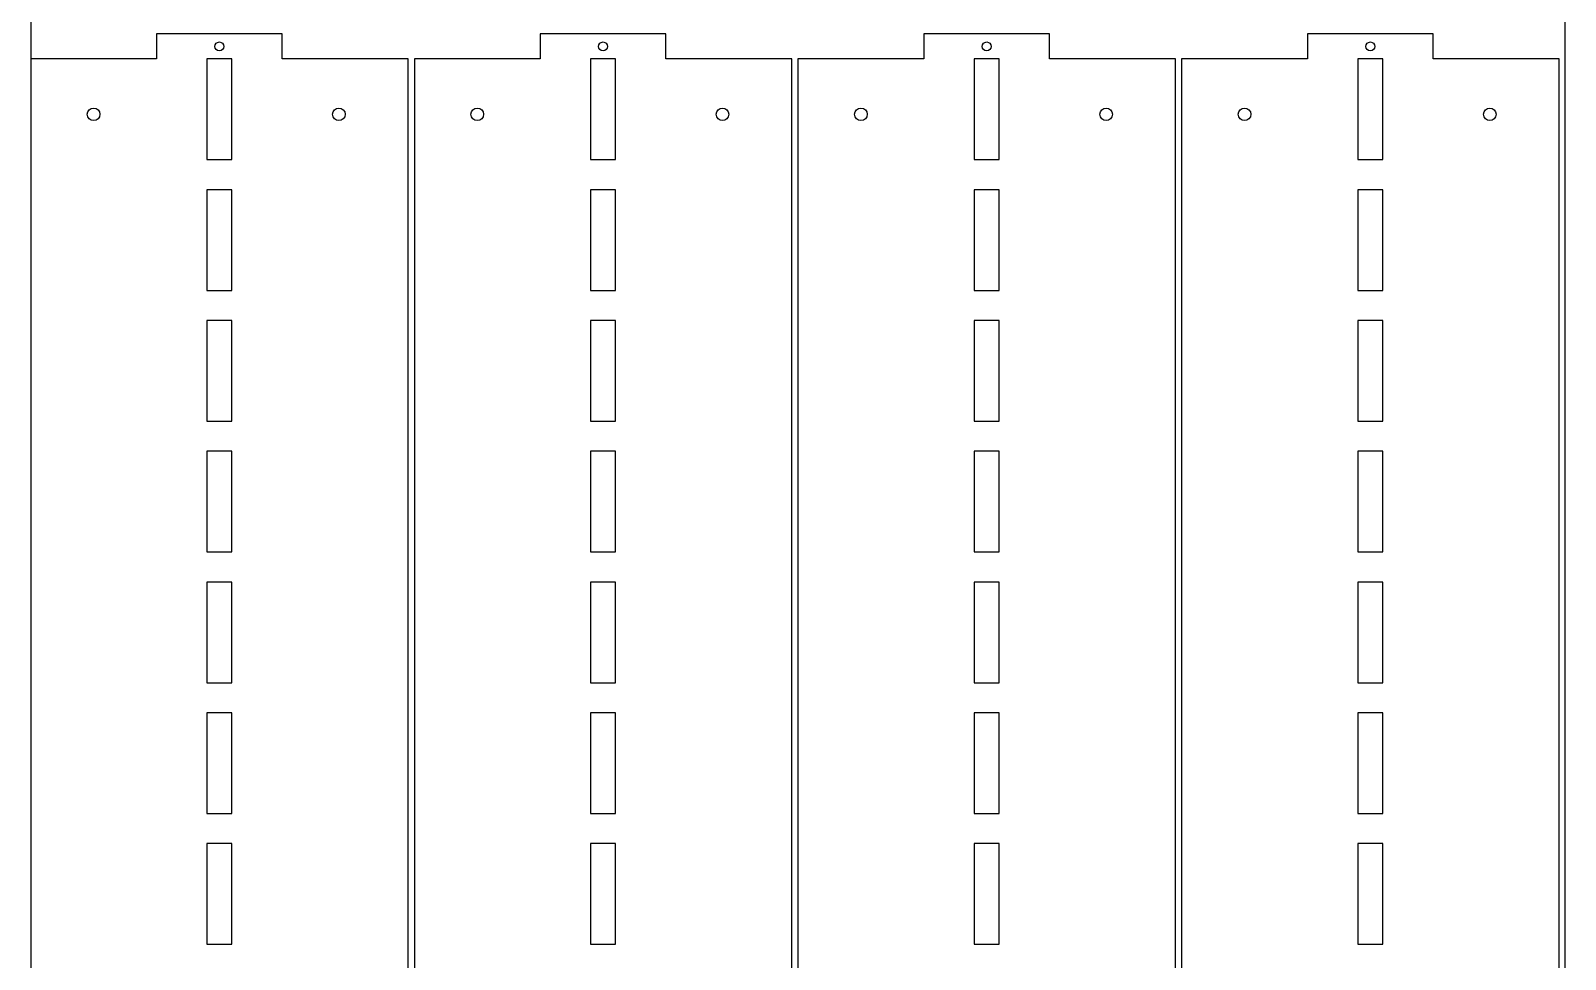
# Model space of a CAD drawing. Header units: millimetres. Extents: x 0 to 1220, y 0 to 2440.
# Drawn here: x 0 to 1220, y 764 to 1502 of the extents above; entities that cross this region are included whole.
import ezdxf

# ---------------------------------------------------------------- set-up
doc = ezdxf.new("R2010")
doc.units = ezdxf.units.MM
for name, color, linetype in [('Body', 7, 'CONTINUOUS'), ('Body001', 7, 'CONTINUOUS'), ('Body002', 7, 'CONTINUOUS'), ('Body003', 7, 'CONTINUOUS'), ('Rectangle', 7, 'CONTINUOUS')]:
    doc.layers.add(name, color=color, linetype=linetype)

msp = doc.modelspace()

# ---------------------------------------------------------------- linework, layer by layer
at = {"layer": 'Body'}
for p, q in [((100, 1500), (100, 1480)), ((200, 1500), (100, 1500)), ((100, 1500, 20), (100, 1480, 20)), ((200, 1500, 20), (100, 1500, 20)), ((100, 1500), (100, 1500, 20)), ((100, 1500), (100, 1480)), ((100, 1500, 20), (100, 1480, 20)), ((100, 1500), (100, 1500, 20)), ((200, 1500), (100, 1500)), ((200, 1500, 20), (100, 1500, 20)), ((153.5, 1490, 20), (153.5, 1490)), ((153.5, 1490, 20), (153.5, 1490)), ((200, 1480), (200, 1500)), ((200, 1480, 20), (200, 1500, 20)), ((200, 1500), (200, 1500, 20)), ((200, 1500), (200, 1500, 20)), ((200, 1480), (200, 1500)), ((200, 1480, 20), (200, 1500, 20)), ((0, 1480), (0, 1480, 20)), ((0, 1480), (0, 20)), ((0, 1480, 20), (0, 20, 20)), ((0, 1480), (0, 20)), ((100, 1480), (0, 1480)), ((0, 1480, 20), (0, 20, 20)), ((100, 1480, 20), (0, 1480, 20)), ((0, 1480), (0, 1480, 20)), ((100, 1480), (0, 1480)), ((100, 1480, 20), (0, 1480, 20)), ((100, 1480), (100, 1480, 20)), ((100, 1480), (100, 1480, 20)), ((140, 1480, 20), (140, 1400, 20)), ((160, 1480, 20), (140, 1480, 20)), ((140, 1480, 20), (140, 1480, 10)), ((140, 1480, 20), (140, 1400, 20)), ((140, 1480, 10), (140, 1400, 10)), ((140, 1480, 20), (140, 1480, 10)), ((160, 1480, 20), (140, 1480, 20)), ((160, 1480, 10), (140, 1480, 10)), ((140, 1480, 10), (140, 1400, 10)), ((160, 1480, 10), (140, 1480, 10)), ((160, 1400, 20), (160, 1480, 20)), ((160, 1480, 20), (160, 1480, 10)), ((160, 1480, 20), (160, 1480, 10)), ((160, 1400, 20), (160, 1480, 20)), ((160, 1400, 10), (160, 1480, 10)), ((160, 1400, 10), (160, 1480, 10)), ((300, 1480), (200, 1480)), ((300, 1480, 20), (200, 1480, 20)), ((200, 1480), (200, 1480, 20)), ((200, 1480), (200, 1480, 20)), ((300, 1480), (200, 1480)), ((300, 1480, 20), (200, 1480, 20)), ((300, 20), (300, 1480)), ((300, 20, 20), (300, 1480, 20)), ((300, 1480), (300, 1480, 20)), ((300, 20), (300, 1480)), ((300, 20, 20), (300, 1480, 20)), ((300, 1480), (300, 1480, 20)), ((55, 1436, 20), (55, 1436)), ((55, 1436, 20), (55, 1436)), ((250, 1436, 20), (250, 1436)), ((250, 1436, 20), (250, 1436)), ((140, 1400, 20), (160, 1400, 20)), ((140, 1400, 20), (140, 1400, 10)), ((140, 1400, 20), (140, 1400, 10)), ((140, 1400, 20), (160, 1400, 20)), ((140, 1400, 10), (160, 1400, 10)), ((140, 1400, 10), (160, 1400, 10)), ((160, 1400, 20), (160, 1400, 10)), ((160, 1400, 20), (160, 1400, 10)), ((160, 1376, 20), (140, 1376, 20)), ((140, 1376, 20), (140, 1296, 20)), ((140, 1376, 20), (140, 1376, 10)), ((160, 1376, 20), (140, 1376, 20)), ((160, 1376, 10), (140, 1376, 10)), ((140, 1376, 20), (140, 1376, 10)), ((140, 1376, 20), (140, 1296, 20)), ((140, 1376, 10), (140, 1296, 10)), ((160, 1376, 10), (140, 1376, 10)), ((140, 1376, 10), (140, 1296, 10)), ((160, 1296, 20), (160, 1376, 20)), ((160, 1376, 20), (160, 1376, 10)), ((160, 1376, 20), (160, 1376, 10)), ((160, 1296, 20), (160, 1376, 20)), ((160, 1296, 10), (160, 1376, 10)), ((160, 1296, 10), (160, 1376, 10)), ((140, 1296, 20), (160, 1296, 20)), ((140, 1296, 20), (140, 1296, 10)), ((140, 1296, 20), (140, 1296, 10)), ((140, 1296, 20), (160, 1296, 20)), ((140, 1296, 10), (160, 1296, 10)), ((140, 1296, 10), (160, 1296, 10)), ((160, 1296, 20), (160, 1296, 10)), ((160, 1296, 20), (160, 1296, 10)), ((160, 1272, 20), (140, 1272, 20)), ((140, 1272, 20), (140, 1192, 20)), ((140, 1272, 20), (140, 1272, 10)), ((160, 1272, 20), (140, 1272, 20)), ((160, 1272, 10), (140, 1272, 10)), ((140, 1272, 20), (140, 1272, 10)), ((140, 1272, 20), (140, 1192, 20)), ((140, 1272, 10), (140, 1192, 10)), ((160, 1272, 10), (140, 1272, 10)), ((140, 1272, 10), (140, 1192, 10)), ((160, 1192, 20), (160, 1272, 20)), ((160, 1272, 20), (160, 1272, 10)), ((160, 1272, 20), (160, 1272, 10)), ((160, 1192, 20), (160, 1272, 20)), ((160, 1192, 10), (160, 1272, 10)), ((160, 1192, 10), (160, 1272, 10)), ((140, 1192, 20), (160, 1192, 20)), ((140, 1192, 20), (140, 1192, 10)), ((140, 1192, 20), (140, 1192, 10)), ((140, 1192, 20), (160, 1192, 20)), ((140, 1192, 10), (160, 1192, 10)), ((140, 1192, 10), (160, 1192, 10)), ((160, 1192, 20), (160, 1192, 10)), ((160, 1192, 20), (160, 1192, 10)), ((160, 1168, 20), (140, 1168, 20)), ((140, 1168, 20), (140, 1088, 20)), ((140, 1168, 20), (140, 1168, 10)), ((160, 1168, 20), (140, 1168, 20)), ((160, 1168, 10), (140, 1168, 10)), ((140, 1168, 20), (140, 1168, 10)), ((140, 1168, 20), (140, 1088, 20)), ((140, 1168, 10), (140, 1088, 10)), ((160, 1168, 10), (140, 1168, 10)), ((140, 1168, 10), (140, 1088, 10)), ((160, 1088, 20), (160, 1168, 20)), ((160, 1168, 20), (160, 1168, 10)), ((160, 1168, 20), (160, 1168, 10)), ((160, 1088, 20), (160, 1168, 20)), ((160, 1088, 10), (160, 1168, 10)), ((160, 1088, 10), (160, 1168, 10)), ((140, 1088, 20), (160, 1088, 20)), ((140, 1088, 20), (140, 1088, 10)), ((140, 1088, 20), (140, 1088, 10)), ((140, 1088, 20), (160, 1088, 20)), ((140, 1088, 10), (160, 1088, 10)), ((140, 1088, 10), (160, 1088, 10)), ((160, 1088, 20), (160, 1088, 10)), ((160, 1088, 20), (160, 1088, 10)), ((160, 1064, 20), (140, 1064, 20)), ((140, 1064, 20), (140, 984, 20)), ((140, 1064, 20), (140, 1064, 10)), ((160, 1064, 20), (140, 1064, 20)), ((160, 1064, 10), (140, 1064, 10)), ((140, 1064, 20), (140, 1064, 10)), ((140, 1064, 20), (140, 984, 20)), ((140, 1064, 10), (140, 984, 10)), ((160, 1064, 10), (140, 1064, 10)), ((140, 1064, 10), (140, 984, 10)), ((160, 984, 20), (160, 1064, 20)), ((160, 1064, 20), (160, 1064, 10)), ((160, 1064, 20), (160, 1064, 10)), ((160, 984, 20), (160, 1064, 20)), ((160, 984, 10), (160, 1064, 10)), ((160, 984, 10), (160, 1064, 10)), ((140, 984, 20), (160, 984, 20)), ((140, 984, 20), (140, 984, 10)), ((140, 984, 20), (140, 984, 10)), ((140, 984, 20), (160, 984, 20)), ((140, 984, 10), (160, 984, 10)), ((140, 984, 10), (160, 984, 10)), ((160, 984, 20), (160, 984, 10)), ((160, 984, 20), (160, 984, 10)), ((160, 960, 20), (140, 960, 20)), ((140, 960, 20), (140, 880, 20)), ((140, 960, 20), (140, 960, 10)), ((160, 960, 20), (140, 960, 20)), ((160, 960, 10), (140, 960, 10)), ((140, 960, 20), (140, 960, 10)), ((140, 960, 20), (140, 880, 20)), ((140, 960, 10), (140, 880, 10)), ((160, 960, 10), (140, 960, 10)), ((140, 960, 10), (140, 880, 10)), ((160, 880, 20), (160, 960, 20)), ((160, 960, 20), (160, 960, 10)), ((160, 960, 20), (160, 960, 10)), ((160, 880, 20), (160, 960, 20)), ((160, 880, 10), (160, 960, 10)), ((160, 880, 10), (160, 960, 10)), ((140, 880, 20), (160, 880, 20)), ((140, 880, 20), (140, 880, 10)), ((140, 880, 20), (140, 880, 10)), ((140, 880, 20), (160, 880, 20)), ((140, 880, 10), (160, 880, 10)), ((140, 880, 10), (160, 880, 10)), ((160, 880, 20), (160, 880, 10)), ((160, 880, 20), (160, 880, 10)), ((160, 856, 20), (140, 856, 20)), ((140, 856, 20), (140, 776, 20)), ((140, 856, 20), (140, 856, 10)), ((160, 856, 20), (140, 856, 20)), ((160, 856, 10), (140, 856, 10)), ((140, 856, 20), (140, 856, 10)), ((140, 856, 20), (140, 776, 20)), ((140, 856, 10), (140, 776, 10)), ((160, 856, 10), (140, 856, 10)), ((140, 856, 10), (140, 776, 10)), ((160, 776, 20), (160, 856, 20)), ((160, 856, 20), (160, 856, 10)), ((160, 856, 20), (160, 856, 10)), ((160, 776, 20), (160, 856, 20)), ((160, 776, 10), (160, 856, 10)), ((160, 776, 10), (160, 856, 10)), ((140, 776, 20), (160, 776, 20)), ((140, 776, 20), (140, 776, 10)), ((140, 776, 20), (140, 776, 10)), ((140, 776, 20), (160, 776, 20)), ((140, 776, 10), (160, 776, 10)), ((140, 776, 10), (160, 776, 10)), ((160, 776, 20), (160, 776, 10)), ((160, 776, 20), (160, 776, 10))]:
    msp.add_line(p, q, dxfattribs=at)
for centre, radius in [((150, 1490), 3.5), ((150, 1490, 20), 3.5), ((150, 1490, 20), 3.5), ((150, 1490), 3.5), ((50, 1436), 5), ((50, 1436, 20), 5), ((50, 1436, 20), 5), ((50, 1436), 5), ((245, 1436), 5), ((245, 1436, 20), 5), ((245, 1436, 20), 5), ((245, 1436), 5)]:
    msp.add_circle(centre, radius, dxfattribs=at)
at = {"layer": 'Body001'}
for p, q in [((405, 1500), (405, 1480)), ((505, 1500), (405, 1500)), ((405, 1500, 20), (405, 1480, 20)), ((505, 1500, 20), (405, 1500, 20)), ((405, 1500), (405, 1500, 20)), ((405, 1500), (405, 1480)), ((405, 1500, 20), (405, 1480, 20)), ((405, 1500), (405, 1500, 20)), ((505, 1500), (405, 1500)), ((505, 1500, 20), (405, 1500, 20)), ((458.5, 1490, 20), (458.5, 1490)), ((458.5, 1490, 20), (458.5, 1490)), ((505, 1480), (505, 1500)), ((505, 1480, 20), (505, 1500, 20)), ((505, 1500), (505, 1500, 20)), ((505, 1500), (505, 1500, 20)), ((505, 1480), (505, 1500)), ((505, 1480, 20), (505, 1500, 20)), ((305, 1480), (305, 1480, 20)), ((305, 1480), (305, 20)), ((305, 1480, 20), (305, 20, 20)), ((305, 1480), (305, 20)), ((405, 1480), (305, 1480)), ((305, 1480, 20), (305, 20, 20)), ((405, 1480, 20), (305, 1480, 20)), ((305, 1480), (305, 1480, 20)), ((405, 1480), (305, 1480)), ((405, 1480, 20), (305, 1480, 20)), ((405, 1480), (405, 1480, 20)), ((405, 1480), (405, 1480, 20)), ((445, 1480, 20), (445, 1400, 20)), ((465, 1480, 20), (445, 1480, 20)), ((445, 1480, 20), (445, 1480, 10)), ((445, 1480, 20), (445, 1400, 20)), ((445, 1480, 10), (445, 1400, 10)), ((445, 1480, 20), (445, 1480, 10)), ((465, 1480, 20), (445, 1480, 20)), ((465, 1480, 10), (445, 1480, 10)), ((445, 1480, 10), (445, 1400, 10)), ((465, 1480, 10), (445, 1480, 10)), ((465, 1400, 20), (465, 1480, 20)), ((465, 1480, 20), (465, 1480, 10)), ((465, 1480, 20), (465, 1480, 10)), ((465, 1400, 20), (465, 1480, 20)), ((465, 1400, 10), (465, 1480, 10)), ((465, 1400, 10), (465, 1480, 10)), ((605, 1480), (505, 1480)), ((605, 1480, 20), (505, 1480, 20)), ((505, 1480), (505, 1480, 20)), ((505, 1480), (505, 1480, 20)), ((605, 1480), (505, 1480)), ((605, 1480, 20), (505, 1480, 20)), ((605, 20), (605, 1480)), ((605, 20, 20), (605, 1480, 20)), ((605, 1480), (605, 1480, 20)), ((605, 20), (605, 1480)), ((605, 20, 20), (605, 1480, 20)), ((605, 1480), (605, 1480, 20)), ((360, 1436, 20), (360, 1436)), ((360, 1436, 20), (360, 1436)), ((555, 1436, 20), (555, 1436)), ((555, 1436, 20), (555, 1436)), ((445, 1400, 20), (465, 1400, 20)), ((445, 1400, 20), (445, 1400, 10)), ((445, 1400, 20), (445, 1400, 10)), ((445, 1400, 20), (465, 1400, 20)), ((445, 1400, 10), (465, 1400, 10)), ((445, 1400, 10), (465, 1400, 10)), ((465, 1400, 20), (465, 1400, 10)), ((465, 1400, 20), (465, 1400, 10)), ((465, 1376, 20), (445, 1376, 20)), ((445, 1376, 20), (445, 1296, 20)), ((445, 1376, 20), (445, 1376, 10)), ((465, 1376, 20), (445, 1376, 20)), ((465, 1376, 10), (445, 1376, 10)), ((445, 1376, 20), (445, 1376, 10)), ((445, 1376, 20), (445, 1296, 20)), ((445, 1376, 10), (445, 1296, 10)), ((465, 1376, 10), (445, 1376, 10)), ((445, 1376, 10), (445, 1296, 10)), ((465, 1296, 20), (465, 1376, 20)), ((465, 1376, 20), (465, 1376, 10)), ((465, 1376, 20), (465, 1376, 10)), ((465, 1296, 20), (465, 1376, 20)), ((465, 1296, 10), (465, 1376, 10)), ((465, 1296, 10), (465, 1376, 10)), ((445, 1296, 20), (465, 1296, 20)), ((445, 1296, 20), (445, 1296, 10)), ((445, 1296, 20), (445, 1296, 10)), ((445, 1296, 20), (465, 1296, 20)), ((445, 1296, 10), (465, 1296, 10)), ((445, 1296, 10), (465, 1296, 10)), ((465, 1296, 20), (465, 1296, 10)), ((465, 1296, 20), (465, 1296, 10)), ((465, 1272, 20), (445, 1272, 20)), ((445, 1272, 20), (445, 1192, 20)), ((445, 1272, 20), (445, 1272, 10)), ((465, 1272, 20), (445, 1272, 20)), ((465, 1272, 10), (445, 1272, 10)), ((445, 1272, 20), (445, 1272, 10)), ((445, 1272, 20), (445, 1192, 20)), ((445, 1272, 10), (445, 1192, 10)), ((465, 1272, 10), (445, 1272, 10)), ((445, 1272, 10), (445, 1192, 10)), ((465, 1192, 20), (465, 1272, 20)), ((465, 1272, 20), (465, 1272, 10)), ((465, 1272, 20), (465, 1272, 10)), ((465, 1192, 20), (465, 1272, 20)), ((465, 1192, 10), (465, 1272, 10)), ((465, 1192, 10), (465, 1272, 10)), ((445, 1192, 20), (465, 1192, 20)), ((445, 1192, 20), (445, 1192, 10)), ((445, 1192, 20), (445, 1192, 10)), ((445, 1192, 20), (465, 1192, 20)), ((445, 1192, 10), (465, 1192, 10)), ((445, 1192, 10), (465, 1192, 10)), ((465, 1192, 20), (465, 1192, 10)), ((465, 1192, 20), (465, 1192, 10)), ((465, 1168, 20), (445, 1168, 20)), ((445, 1168, 20), (445, 1088, 20)), ((445, 1168, 20), (445, 1168, 10)), ((465, 1168, 20), (445, 1168, 20)), ((465, 1168, 10), (445, 1168, 10)), ((445, 1168, 20), (445, 1168, 10)), ((445, 1168, 20), (445, 1088, 20)), ((445, 1168, 10), (445, 1088, 10)), ((465, 1168, 10), (445, 1168, 10)), ((445, 1168, 10), (445, 1088, 10)), ((465, 1088, 20), (465, 1168, 20)), ((465, 1168, 20), (465, 1168, 10)), ((465, 1168, 20), (465, 1168, 10)), ((465, 1088, 20), (465, 1168, 20)), ((465, 1088, 10), (465, 1168, 10)), ((465, 1088, 10), (465, 1168, 10)), ((445, 1088, 20), (465, 1088, 20)), ((445, 1088, 20), (445, 1088, 10)), ((445, 1088, 20), (445, 1088, 10)), ((445, 1088, 20), (465, 1088, 20)), ((445, 1088, 10), (465, 1088, 10)), ((445, 1088, 10), (465, 1088, 10)), ((465, 1088, 20), (465, 1088, 10)), ((465, 1088, 20), (465, 1088, 10)), ((465, 1064, 20), (445, 1064, 20)), ((445, 1064, 20), (445, 984, 20)), ((445, 1064, 20), (445, 1064, 10)), ((465, 1064, 20), (445, 1064, 20)), ((465, 1064, 10), (445, 1064, 10)), ((445, 1064, 20), (445, 1064, 10)), ((445, 1064, 20), (445, 984, 20)), ((445, 1064, 10), (445, 984, 10)), ((465, 1064, 10), (445, 1064, 10)), ((445, 1064, 10), (445, 984, 10)), ((465, 984, 20), (465, 1064, 20)), ((465, 1064, 20), (465, 1064, 10)), ((465, 1064, 20), (465, 1064, 10)), ((465, 984, 20), (465, 1064, 20)), ((465, 984, 10), (465, 1064, 10)), ((465, 984, 10), (465, 1064, 10)), ((445, 984, 20), (465, 984, 20)), ((445, 984, 20), (445, 984, 10)), ((445, 984, 20), (445, 984, 10)), ((445, 984, 20), (465, 984, 20)), ((445, 984, 10), (465, 984, 10)), ((445, 984, 10), (465, 984, 10)), ((465, 984, 20), (465, 984, 10)), ((465, 984, 20), (465, 984, 10)), ((465, 960, 20), (445, 960, 20)), ((445, 960, 20), (445, 880, 20)), ((445, 960, 20), (445, 960, 10)), ((465, 960, 20), (445, 960, 20)), ((465, 960, 10), (445, 960, 10)), ((445, 960, 20), (445, 960, 10)), ((445, 960, 20), (445, 880, 20)), ((445, 960, 10), (445, 880, 10)), ((465, 960, 10), (445, 960, 10)), ((445, 960, 10), (445, 880, 10)), ((465, 880, 20), (465, 960, 20)), ((465, 960, 20), (465, 960, 10)), ((465, 960, 20), (465, 960, 10)), ((465, 880, 20), (465, 960, 20)), ((465, 880, 10), (465, 960, 10)), ((465, 880, 10), (465, 960, 10)), ((445, 880, 20), (465, 880, 20)), ((445, 880, 20), (445, 880, 10)), ((445, 880, 20), (445, 880, 10)), ((445, 880, 20), (465, 880, 20)), ((445, 880, 10), (465, 880, 10)), ((445, 880, 10), (465, 880, 10)), ((465, 880, 20), (465, 880, 10)), ((465, 880, 20), (465, 880, 10)), ((465, 856, 20), (445, 856, 20)), ((445, 856, 20), (445, 776, 20)), ((445, 856, 20), (445, 856, 10)), ((465, 856, 20), (445, 856, 20)), ((465, 856, 10), (445, 856, 10)), ((445, 856, 20), (445, 856, 10)), ((445, 856, 20), (445, 776, 20)), ((445, 856, 10), (445, 776, 10)), ((465, 856, 10), (445, 856, 10)), ((445, 856, 10), (445, 776, 10)), ((465, 776, 20), (465, 856, 20)), ((465, 856, 20), (465, 856, 10)), ((465, 856, 20), (465, 856, 10)), ((465, 776, 20), (465, 856, 20)), ((465, 776, 10), (465, 856, 10)), ((465, 776, 10), (465, 856, 10)), ((445, 776, 20), (465, 776, 20)), ((445, 776, 20), (445, 776, 10)), ((445, 776, 20), (445, 776, 10)), ((445, 776, 20), (465, 776, 20)), ((445, 776, 10), (465, 776, 10)), ((445, 776, 10), (465, 776, 10)), ((465, 776, 20), (465, 776, 10)), ((465, 776, 20), (465, 776, 10))]:
    msp.add_line(p, q, dxfattribs=at)
for centre, radius in [((455, 1490), 3.5), ((455, 1490, 20), 3.5), ((455, 1490, 20), 3.5), ((455, 1490), 3.5), ((355, 1436), 5), ((355, 1436, 20), 5), ((355, 1436, 20), 5), ((355, 1436), 5), ((550, 1436), 5), ((550, 1436, 20), 5), ((550, 1436, 20), 5), ((550, 1436), 5)]:
    msp.add_circle(centre, radius, dxfattribs=at)
at = {"layer": 'Body002'}
for p, q in [((710, 1500), (710, 1480)), ((810, 1500), (710, 1500)), ((710, 1500, 20), (710, 1480, 20)), ((810, 1500, 20), (710, 1500, 20)), ((710, 1500), (710, 1500, 20)), ((710, 1500), (710, 1480)), ((710, 1500, 20), (710, 1480, 20)), ((710, 1500), (710, 1500, 20)), ((810, 1500), (710, 1500)), ((810, 1500, 20), (710, 1500, 20)), ((763.5, 1490, 20), (763.5, 1490)), ((763.5, 1490, 20), (763.5, 1490)), ((810, 1480), (810, 1500)), ((810, 1480, 20), (810, 1500, 20)), ((810, 1500), (810, 1500, 20)), ((810, 1500), (810, 1500, 20)), ((810, 1480), (810, 1500)), ((810, 1480, 20), (810, 1500, 20)), ((610, 1480), (610, 1480, 20)), ((610, 1480), (610, 20)), ((610, 1480, 20), (610, 20, 20)), ((610, 1480), (610, 20)), ((710, 1480), (610, 1480)), ((610, 1480, 20), (610, 20, 20)), ((710, 1480, 20), (610, 1480, 20)), ((610, 1480), (610, 1480, 20)), ((710, 1480), (610, 1480)), ((710, 1480, 20), (610, 1480, 20)), ((710, 1480), (710, 1480, 20)), ((710, 1480), (710, 1480, 20)), ((750, 1480, 20), (750, 1400, 20)), ((770, 1480, 20), (750, 1480, 20)), ((750, 1480, 20), (750, 1480, 10)), ((750, 1480, 20), (750, 1400, 20)), ((750, 1480, 10), (750, 1400, 10)), ((750, 1480, 20), (750, 1480, 10)), ((770, 1480, 20), (750, 1480, 20)), ((770, 1480, 10), (750, 1480, 10)), ((750, 1480, 10), (750, 1400, 10)), ((770, 1480, 10), (750, 1480, 10)), ((770, 1400, 20), (770, 1480, 20)), ((770, 1480, 20), (770, 1480, 10)), ((770, 1480, 20), (770, 1480, 10)), ((770, 1400, 20), (770, 1480, 20)), ((770, 1400, 10), (770, 1480, 10)), ((770, 1400, 10), (770, 1480, 10)), ((910, 1480), (810, 1480)), ((910, 1480, 20), (810, 1480, 20)), ((810, 1480), (810, 1480, 20)), ((810, 1480), (810, 1480, 20)), ((910, 1480), (810, 1480)), ((910, 1480, 20), (810, 1480, 20)), ((910, 20), (910, 1480)), ((910, 20, 20), (910, 1480, 20)), ((910, 1480), (910, 1480, 20)), ((910, 20), (910, 1480)), ((910, 20, 20), (910, 1480, 20)), ((910, 1480), (910, 1480, 20)), ((665, 1436, 20), (665, 1436)), ((665, 1436, 20), (665, 1436)), ((860, 1436, 20), (860, 1436)), ((860, 1436, 20), (860, 1436)), ((750, 1400, 20), (770, 1400, 20)), ((750, 1400, 20), (750, 1400, 10)), ((750, 1400, 20), (750, 1400, 10)), ((750, 1400, 20), (770, 1400, 20)), ((750, 1400, 10), (770, 1400, 10)), ((750, 1400, 10), (770, 1400, 10)), ((770, 1400, 20), (770, 1400, 10)), ((770, 1400, 20), (770, 1400, 10)), ((770, 1376, 20), (750, 1376, 20)), ((750, 1376, 20), (750, 1296, 20)), ((750, 1376, 20), (750, 1376, 10)), ((770, 1376, 20), (750, 1376, 20)), ((770, 1376, 10), (750, 1376, 10)), ((750, 1376, 20), (750, 1376, 10)), ((750, 1376, 20), (750, 1296, 20)), ((750, 1376, 10), (750, 1296, 10)), ((770, 1376, 10), (750, 1376, 10)), ((750, 1376, 10), (750, 1296, 10)), ((770, 1296, 20), (770, 1376, 20)), ((770, 1376, 20), (770, 1376, 10)), ((770, 1376, 20), (770, 1376, 10)), ((770, 1296, 20), (770, 1376, 20)), ((770, 1296, 10), (770, 1376, 10)), ((770, 1296, 10), (770, 1376, 10)), ((750, 1296, 20), (770, 1296, 20)), ((750, 1296, 20), (750, 1296, 10)), ((750, 1296, 20), (750, 1296, 10)), ((750, 1296, 20), (770, 1296, 20)), ((750, 1296, 10), (770, 1296, 10)), ((750, 1296, 10), (770, 1296, 10)), ((770, 1296, 20), (770, 1296, 10)), ((770, 1296, 20), (770, 1296, 10)), ((770, 1272, 20), (750, 1272, 20)), ((750, 1272, 20), (750, 1192, 20)), ((750, 1272, 20), (750, 1272, 10)), ((770, 1272, 20), (750, 1272, 20)), ((770, 1272, 10), (750, 1272, 10)), ((750, 1272, 20), (750, 1272, 10)), ((750, 1272, 20), (750, 1192, 20)), ((750, 1272, 10), (750, 1192, 10)), ((770, 1272, 10), (750, 1272, 10)), ((750, 1272, 10), (750, 1192, 10)), ((770, 1192, 20), (770, 1272, 20)), ((770, 1272, 20), (770, 1272, 10)), ((770, 1272, 20), (770, 1272, 10)), ((770, 1192, 20), (770, 1272, 20)), ((770, 1192, 10), (770, 1272, 10)), ((770, 1192, 10), (770, 1272, 10)), ((750, 1192, 20), (770, 1192, 20)), ((750, 1192, 20), (750, 1192, 10)), ((750, 1192, 20), (750, 1192, 10)), ((750, 1192, 20), (770, 1192, 20)), ((750, 1192, 10), (770, 1192, 10)), ((750, 1192, 10), (770, 1192, 10)), ((770, 1192, 20), (770, 1192, 10)), ((770, 1192, 20), (770, 1192, 10)), ((770, 1168, 20), (750, 1168, 20)), ((750, 1168, 20), (750, 1088, 20)), ((750, 1168, 20), (750, 1168, 10)), ((770, 1168, 20), (750, 1168, 20)), ((770, 1168, 10), (750, 1168, 10)), ((750, 1168, 20), (750, 1168, 10)), ((750, 1168, 20), (750, 1088, 20)), ((750, 1168, 10), (750, 1088, 10)), ((770, 1168, 10), (750, 1168, 10)), ((750, 1168, 10), (750, 1088, 10)), ((770, 1088, 20), (770, 1168, 20)), ((770, 1168, 20), (770, 1168, 10)), ((770, 1168, 20), (770, 1168, 10)), ((770, 1088, 20), (770, 1168, 20)), ((770, 1088, 10), (770, 1168, 10)), ((770, 1088, 10), (770, 1168, 10)), ((750, 1088, 20), (770, 1088, 20)), ((750, 1088, 20), (750, 1088, 10)), ((750, 1088, 20), (750, 1088, 10)), ((750, 1088, 20), (770, 1088, 20)), ((750, 1088, 10), (770, 1088, 10)), ((750, 1088, 10), (770, 1088, 10)), ((770, 1088, 20), (770, 1088, 10)), ((770, 1088, 20), (770, 1088, 10)), ((770, 1064, 20), (750, 1064, 20)), ((750, 1064, 20), (750, 984, 20)), ((750, 1064, 20), (750, 1064, 10)), ((770, 1064, 20), (750, 1064, 20)), ((770, 1064, 10), (750, 1064, 10)), ((750, 1064, 20), (750, 1064, 10)), ((750, 1064, 20), (750, 984, 20)), ((750, 1064, 10), (750, 984, 10)), ((770, 1064, 10), (750, 1064, 10)), ((750, 1064, 10), (750, 984, 10)), ((770, 984, 20), (770, 1064, 20)), ((770, 1064, 20), (770, 1064, 10)), ((770, 1064, 20), (770, 1064, 10)), ((770, 984, 20), (770, 1064, 20)), ((770, 984, 10), (770, 1064, 10)), ((770, 984, 10), (770, 1064, 10)), ((750, 984, 20), (770, 984, 20)), ((750, 984, 20), (750, 984, 10)), ((750, 984, 20), (750, 984, 10)), ((750, 984, 20), (770, 984, 20)), ((750, 984, 10), (770, 984, 10)), ((750, 984, 10), (770, 984, 10)), ((770, 984, 20), (770, 984, 10)), ((770, 984, 20), (770, 984, 10)), ((770, 960, 20), (750, 960, 20)), ((750, 960, 20), (750, 880, 20)), ((750, 960, 20), (750, 960, 10)), ((770, 960, 20), (750, 960, 20)), ((770, 960, 10), (750, 960, 10)), ((750, 960, 20), (750, 960, 10)), ((750, 960, 20), (750, 880, 20)), ((750, 960, 10), (750, 880, 10)), ((770, 960, 10), (750, 960, 10)), ((750, 960, 10), (750, 880, 10)), ((770, 880, 20), (770, 960, 20)), ((770, 960, 20), (770, 960, 10)), ((770, 960, 20), (770, 960, 10)), ((770, 880, 20), (770, 960, 20)), ((770, 880, 10), (770, 960, 10)), ((770, 880, 10), (770, 960, 10)), ((750, 880, 20), (770, 880, 20)), ((750, 880, 20), (750, 880, 10)), ((750, 880, 20), (750, 880, 10)), ((750, 880, 20), (770, 880, 20)), ((750, 880, 10), (770, 880, 10)), ((750, 880, 10), (770, 880, 10)), ((770, 880, 20), (770, 880, 10)), ((770, 880, 20), (770, 880, 10)), ((770, 856, 20), (750, 856, 20)), ((750, 856, 20), (750, 776, 20)), ((750, 856, 20), (750, 856, 10)), ((770, 856, 20), (750, 856, 20)), ((770, 856, 10), (750, 856, 10)), ((750, 856, 20), (750, 856, 10)), ((750, 856, 20), (750, 776, 20)), ((750, 856, 10), (750, 776, 10)), ((770, 856, 10), (750, 856, 10)), ((750, 856, 10), (750, 776, 10)), ((770, 776, 20), (770, 856, 20)), ((770, 856, 20), (770, 856, 10)), ((770, 856, 20), (770, 856, 10)), ((770, 776, 20), (770, 856, 20)), ((770, 776, 10), (770, 856, 10)), ((770, 776, 10), (770, 856, 10)), ((750, 776, 20), (770, 776, 20)), ((750, 776, 20), (750, 776, 10)), ((750, 776, 20), (750, 776, 10)), ((750, 776, 20), (770, 776, 20)), ((750, 776, 10), (770, 776, 10)), ((750, 776, 10), (770, 776, 10)), ((770, 776, 20), (770, 776, 10)), ((770, 776, 20), (770, 776, 10))]:
    msp.add_line(p, q, dxfattribs=at)
for centre, radius in [((760, 1490), 3.5), ((760, 1490, 20), 3.5), ((760, 1490, 20), 3.5), ((760, 1490), 3.5), ((660, 1436), 5), ((660, 1436, 20), 5), ((660, 1436, 20), 5), ((660, 1436), 5), ((855, 1436), 5), ((855, 1436, 20), 5), ((855, 1436, 20), 5), ((855, 1436), 5)]:
    msp.add_circle(centre, radius, dxfattribs=at)
at = {"layer": 'Body003'}
for p, q in [((1015, 1500), (1015, 1480)), ((1115, 1500), (1015, 1500)), ((1015, 1500, 20), (1015, 1480, 20)), ((1115, 1500, 20), (1015, 1500, 20)), ((1015, 1500), (1015, 1500, 20)), ((1015, 1500), (1015, 1480)), ((1015, 1500, 20), (1015, 1480, 20)), ((1015, 1500), (1015, 1500, 20)), ((1115, 1500), (1015, 1500)), ((1115, 1500, 20), (1015, 1500, 20)), ((1068.5, 1490, 20), (1068.5, 1490)), ((1068.5, 1490, 20), (1068.5, 1490)), ((1115, 1480), (1115, 1500)), ((1115, 1480, 20), (1115, 1500, 20)), ((1115, 1500), (1115, 1500, 20)), ((1115, 1500), (1115, 1500, 20)), ((1115, 1480), (1115, 1500)), ((1115, 1480, 20), (1115, 1500, 20)), ((915, 1480), (915, 1480, 20)), ((915, 1480), (915, 20)), ((915, 1480, 20), (915, 20, 20)), ((915, 1480), (915, 20)), ((1015, 1480), (915, 1480)), ((915, 1480, 20), (915, 20, 20)), ((1015, 1480, 20), (915, 1480, 20)), ((915, 1480), (915, 1480, 20)), ((1015, 1480), (915, 1480)), ((1015, 1480, 20), (915, 1480, 20)), ((1015, 1480), (1015, 1480, 20)), ((1015, 1480), (1015, 1480, 20)), ((1055, 1480, 20), (1055, 1400, 20)), ((1075, 1480, 20), (1055, 1480, 20)), ((1055, 1480, 20), (1055, 1480, 10)), ((1055, 1480, 20), (1055, 1400, 20)), ((1055, 1480, 10), (1055, 1400, 10)), ((1055, 1480, 20), (1055, 1480, 10)), ((1075, 1480, 20), (1055, 1480, 20)), ((1075, 1480, 10), (1055, 1480, 10)), ((1055, 1480, 10), (1055, 1400, 10)), ((1075, 1480, 10), (1055, 1480, 10)), ((1075, 1400, 20), (1075, 1480, 20)), ((1075, 1480, 20), (1075, 1480, 10)), ((1075, 1480, 20), (1075, 1480, 10)), ((1075, 1400, 20), (1075, 1480, 20)), ((1075, 1400, 10), (1075, 1480, 10)), ((1075, 1400, 10), (1075, 1480, 10)), ((1215, 1480), (1115, 1480)), ((1215, 1480, 20), (1115, 1480, 20)), ((1115, 1480), (1115, 1480, 20)), ((1115, 1480), (1115, 1480, 20)), ((1215, 1480), (1115, 1480)), ((1215, 1480, 20), (1115, 1480, 20)), ((1215, 20), (1215, 1480)), ((1215, 20, 20), (1215, 1480, 20)), ((1215, 1480), (1215, 1480, 20)), ((1215, 20), (1215, 1480)), ((1215, 20, 20), (1215, 1480, 20)), ((1215, 1480), (1215, 1480, 20)), ((970, 1436, 20), (970, 1436)), ((970, 1436, 20), (970, 1436)), ((1165, 1436, 20), (1165, 1436)), ((1165, 1436, 20), (1165, 1436)), ((1055, 1400, 20), (1075, 1400, 20)), ((1055, 1400, 20), (1055, 1400, 10)), ((1055, 1400, 20), (1055, 1400, 10)), ((1055, 1400, 20), (1075, 1400, 20)), ((1055, 1400, 10), (1075, 1400, 10)), ((1055, 1400, 10), (1075, 1400, 10)), ((1075, 1400, 20), (1075, 1400, 10)), ((1075, 1400, 20), (1075, 1400, 10)), ((1075, 1376, 20), (1055, 1376, 20)), ((1055, 1376, 20), (1055, 1296, 20)), ((1055, 1376, 20), (1055, 1376, 10)), ((1075, 1376, 20), (1055, 1376, 20)), ((1075, 1376, 10), (1055, 1376, 10)), ((1055, 1376, 20), (1055, 1376, 10)), ((1055, 1376, 20), (1055, 1296, 20)), ((1055, 1376, 10), (1055, 1296, 10)), ((1075, 1376, 10), (1055, 1376, 10)), ((1055, 1376, 10), (1055, 1296, 10)), ((1075, 1296, 20), (1075, 1376, 20)), ((1075, 1376, 20), (1075, 1376, 10)), ((1075, 1376, 20), (1075, 1376, 10)), ((1075, 1296, 20), (1075, 1376, 20)), ((1075, 1296, 10), (1075, 1376, 10)), ((1075, 1296, 10), (1075, 1376, 10)), ((1055, 1296, 20), (1075, 1296, 20)), ((1055, 1296, 20), (1055, 1296, 10)), ((1055, 1296, 20), (1055, 1296, 10)), ((1055, 1296, 20), (1075, 1296, 20)), ((1055, 1296, 10), (1075, 1296, 10)), ((1055, 1296, 10), (1075, 1296, 10)), ((1075, 1296, 20), (1075, 1296, 10)), ((1075, 1296, 20), (1075, 1296, 10)), ((1075, 1272, 20), (1055, 1272, 20)), ((1055, 1272, 20), (1055, 1192, 20)), ((1055, 1272, 20), (1055, 1272, 10)), ((1075, 1272, 20), (1055, 1272, 20)), ((1075, 1272, 10), (1055, 1272, 10)), ((1055, 1272, 20), (1055, 1272, 10)), ((1055, 1272, 20), (1055, 1192, 20)), ((1055, 1272, 10), (1055, 1192, 10)), ((1075, 1272, 10), (1055, 1272, 10)), ((1055, 1272, 10), (1055, 1192, 10)), ((1075, 1192, 20), (1075, 1272, 20)), ((1075, 1272, 20), (1075, 1272, 10)), ((1075, 1272, 20), (1075, 1272, 10)), ((1075, 1192, 20), (1075, 1272, 20)), ((1075, 1192, 10), (1075, 1272, 10)), ((1075, 1192, 10), (1075, 1272, 10)), ((1055, 1192, 20), (1075, 1192, 20)), ((1055, 1192, 20), (1055, 1192, 10)), ((1055, 1192, 20), (1055, 1192, 10)), ((1055, 1192, 20), (1075, 1192, 20)), ((1055, 1192, 10), (1075, 1192, 10)), ((1055, 1192, 10), (1075, 1192, 10)), ((1075, 1192, 20), (1075, 1192, 10)), ((1075, 1192, 20), (1075, 1192, 10)), ((1075, 1168, 20), (1055, 1168, 20)), ((1055, 1168, 20), (1055, 1088, 20)), ((1055, 1168, 20), (1055, 1168, 10)), ((1075, 1168, 20), (1055, 1168, 20)), ((1075, 1168, 10), (1055, 1168, 10)), ((1055, 1168, 20), (1055, 1168, 10)), ((1055, 1168, 20), (1055, 1088, 20)), ((1055, 1168, 10), (1055, 1088, 10)), ((1075, 1168, 10), (1055, 1168, 10)), ((1055, 1168, 10), (1055, 1088, 10)), ((1075, 1088, 20), (1075, 1168, 20)), ((1075, 1168, 20), (1075, 1168, 10)), ((1075, 1168, 20), (1075, 1168, 10)), ((1075, 1088, 20), (1075, 1168, 20)), ((1075, 1088, 10), (1075, 1168, 10)), ((1075, 1088, 10), (1075, 1168, 10)), ((1055, 1088, 20), (1075, 1088, 20)), ((1055, 1088, 20), (1055, 1088, 10)), ((1055, 1088, 20), (1055, 1088, 10)), ((1055, 1088, 20), (1075, 1088, 20)), ((1055, 1088, 10), (1075, 1088, 10)), ((1055, 1088, 10), (1075, 1088, 10)), ((1075, 1088, 20), (1075, 1088, 10)), ((1075, 1088, 20), (1075, 1088, 10)), ((1075, 1064, 20), (1055, 1064, 20)), ((1055, 1064, 20), (1055, 984, 20)), ((1055, 1064, 20), (1055, 1064, 10)), ((1075, 1064, 20), (1055, 1064, 20)), ((1075, 1064, 10), (1055, 1064, 10)), ((1055, 1064, 20), (1055, 1064, 10)), ((1055, 1064, 20), (1055, 984, 20)), ((1055, 1064, 10), (1055, 984, 10)), ((1075, 1064, 10), (1055, 1064, 10)), ((1055, 1064, 10), (1055, 984, 10)), ((1075, 984, 20), (1075, 1064, 20)), ((1075, 1064, 20), (1075, 1064, 10)), ((1075, 1064, 20), (1075, 1064, 10)), ((1075, 984, 20), (1075, 1064, 20)), ((1075, 984, 10), (1075, 1064, 10)), ((1075, 984, 10), (1075, 1064, 10)), ((1055, 984, 20), (1075, 984, 20)), ((1055, 984, 20), (1055, 984, 10)), ((1055, 984, 20), (1055, 984, 10)), ((1055, 984, 20), (1075, 984, 20)), ((1055, 984, 10), (1075, 984, 10)), ((1055, 984, 10), (1075, 984, 10)), ((1075, 984, 20), (1075, 984, 10)), ((1075, 984, 20), (1075, 984, 10)), ((1075, 960, 20), (1055, 960, 20)), ((1055, 960, 20), (1055, 880, 20)), ((1055, 960, 20), (1055, 960, 10)), ((1075, 960, 20), (1055, 960, 20)), ((1075, 960, 10), (1055, 960, 10)), ((1055, 960, 20), (1055, 960, 10)), ((1055, 960, 20), (1055, 880, 20)), ((1055, 960, 10), (1055, 880, 10)), ((1075, 960, 10), (1055, 960, 10)), ((1055, 960, 10), (1055, 880, 10)), ((1075, 880, 20), (1075, 960, 20)), ((1075, 960, 20), (1075, 960, 10)), ((1075, 960, 20), (1075, 960, 10)), ((1075, 880, 20), (1075, 960, 20)), ((1075, 880, 10), (1075, 960, 10)), ((1075, 880, 10), (1075, 960, 10)), ((1055, 880, 20), (1075, 880, 20)), ((1055, 880, 20), (1055, 880, 10)), ((1055, 880, 20), (1055, 880, 10)), ((1055, 880, 20), (1075, 880, 20)), ((1055, 880, 10), (1075, 880, 10)), ((1055, 880, 10), (1075, 880, 10)), ((1075, 880, 20), (1075, 880, 10)), ((1075, 880, 20), (1075, 880, 10)), ((1075, 856, 20), (1055, 856, 20)), ((1055, 856, 20), (1055, 776, 20)), ((1055, 856, 20), (1055, 856, 10)), ((1075, 856, 20), (1055, 856, 20)), ((1075, 856, 10), (1055, 856, 10)), ((1055, 856, 20), (1055, 856, 10)), ((1055, 856, 20), (1055, 776, 20)), ((1055, 856, 10), (1055, 776, 10)), ((1075, 856, 10), (1055, 856, 10)), ((1055, 856, 10), (1055, 776, 10)), ((1075, 776, 20), (1075, 856, 20)), ((1075, 856, 20), (1075, 856, 10)), ((1075, 856, 20), (1075, 856, 10)), ((1075, 776, 20), (1075, 856, 20)), ((1075, 776, 10), (1075, 856, 10)), ((1075, 776, 10), (1075, 856, 10)), ((1055, 776, 20), (1075, 776, 20)), ((1055, 776, 20), (1055, 776, 10)), ((1055, 776, 20), (1055, 776, 10)), ((1055, 776, 20), (1075, 776, 20)), ((1055, 776, 10), (1075, 776, 10)), ((1055, 776, 10), (1075, 776, 10)), ((1075, 776, 20), (1075, 776, 10)), ((1075, 776, 20), (1075, 776, 10))]:
    msp.add_line(p, q, dxfattribs=at)
for centre, radius in [((1065, 1490), 3.5), ((1065, 1490, 20), 3.5), ((1065, 1490, 20), 3.5), ((1065, 1490), 3.5), ((965, 1436), 5), ((965, 1436, 20), 5), ((965, 1436, 20), 5), ((965, 1436), 5), ((1160, 1436), 5), ((1160, 1436, 20), 5), ((1160, 1436, 20), 5), ((1160, 1436), 5)]:
    msp.add_circle(centre, radius, dxfattribs=at)
at = {"layer": 'Rectangle'}
for p, q in [((0, 2440), (0, 0)), ((1220, 0), (1220, 2440))]:
    msp.add_line(p, q, dxfattribs=at)

doc.saveas('drawing.dxf')
